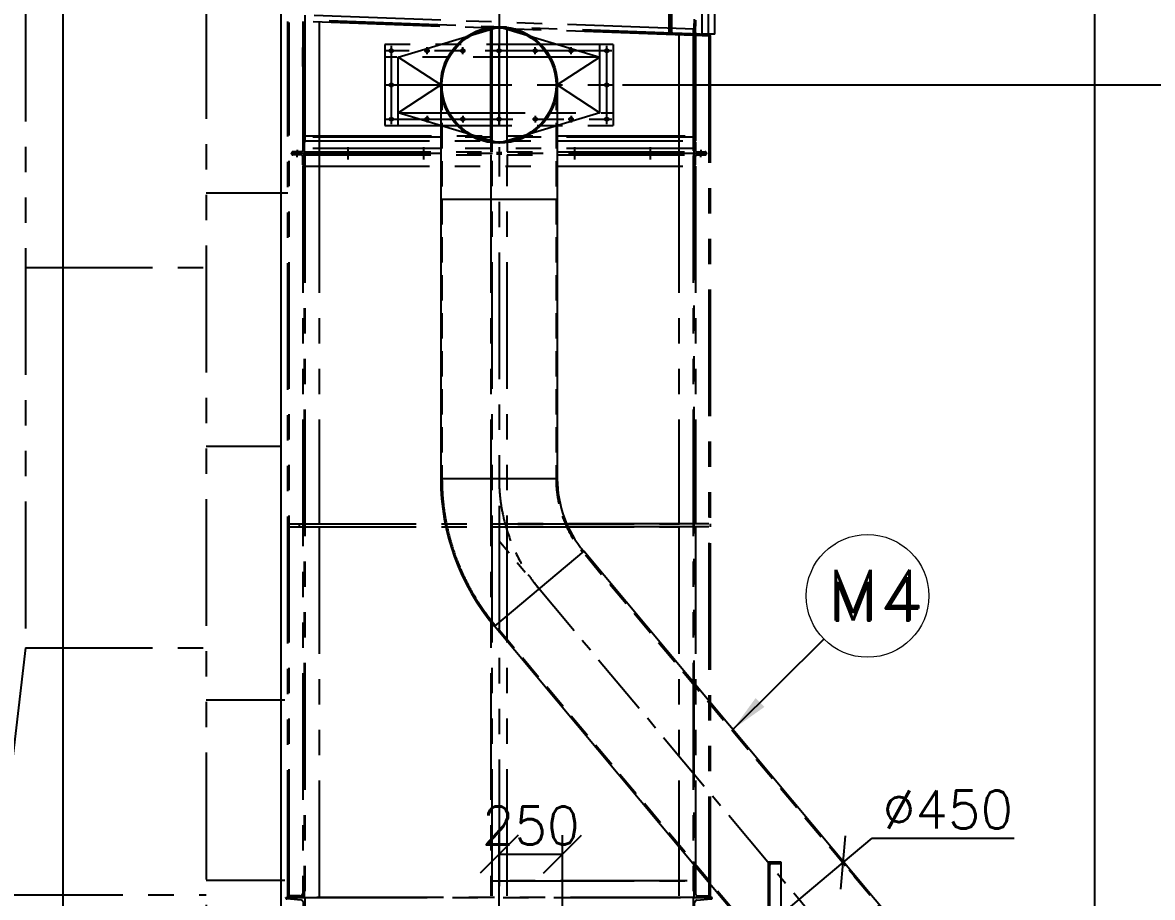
# Model space of a CAD drawing. Header units: inches. Extents: x 0 to 157513, y -28488 to 35640.
# Drawn here: x 19405 to 23862, y 24875 to 28326 of the extents above; entities that cross this region are included whole.
import ezdxf

# ---------------------------------------------------------------- set-up
doc = ezdxf.new("R2010")
doc.units = ezdxf.units.IN
doc.header["$LTSCALE"] = 400
doc.header["$MEASUREMENT"] = 0
for name, pattern in [('0', [0]), ('CENTER', [2, 1.25, -0.25, 0.25, -0.25]), ('DASHED2', [0.375, 0.25, -0.125]), ('HIDDEN', [9.525, 6.35, -3.175]), ('HIDDEN2', [4.7625, 3.175, -1.5875]), ('PHANTOM', [2.5, 1.25, -0.25, 0.25, -0.25, 0.25, -0.25])]:
    doc.linetypes.add(name, pattern=pattern)
for name, color, linetype in [('BF', 8, 'PHANTOM'), ('cen', 1, 'CENTER'), ('DWG', 7, 'Continuous'), ('hid', 3, 'HIDDEN2')]:
    doc.layers.add(name, color=color, linetype=linetype)
doc.layers.add('bordertext', color=1, linetype='Continuous', lineweight=20)
doc.styles.add('RD', font='ROMAND.SHX')
doc.styles.add('ROMANS', font='romans')
doc.dimstyles.new('SAM2 60 SC', dxfattribs={"dimscale": 60, "dimtxt": 2.5, "dimasz": 2.5, "dimexe": 1.25, "dimexo": 0.625, "dimtad": 1, "dimtoh": 1, "dimdec": 0, "dimdsep": 46, "dimtxsty": 'ROMANS', "dimblk": 'OBLIQUE', "dimcen": 2.5, "dimclrd": 1, "dimclre": 1, "dimclrt": 256, "dimadec": 0, "dimazin": 2, "dimtfac": 1, "dimtdec": 0, "dimtofl": 0, "dimtmove": 0, "dimatfit": 3, "dimfxl": 1, "dimtolj": 1, "dimtzin": 0, "dimarcsym": 1})

# ---------------------------------------------------------------- blocks, each defined once
blk = doc.blocks.new('A$C415639EB')
at = {"color": 7}
for p, q in [((25, 43.8), (25, 2653.8)), ((25, 2653.8), (75, 2653.8)), ((31, 43.8), (31, 2653.8)), ((75, 43.8), (75, 2653.8)), ((525, 43.8), (525, 1997.8)), ((525, 1997.8), (575, 1997.8)), ((569, 43.8), (569, 1997.8)), ((575, 43.8), (575, 1997.8))]:
    blk.add_line(p, q, dxfattribs=at)
for p, q in [((25, 2653.8), (75, 2653.8)), ((575, 1997.8), (525, 1997.8)), ((0, 43.8), (100, 43.8)), ((0, 33.8), (0, 43.8)), ((0, 33.8), (100, 33.8)), ((100, 33.8), (100, 43.8)), ((600, 43.8), (500, 43.8)), ((500, 33.8), (500, 43.8)), ((600, 33.8), (500, 33.8)), ((600, 33.8), (600, 43.8))]:
    blk.add_line(p, q)
at = {"color": 1, "linetype": 'CENTER', "ltscale": 5}
for p, q in [((300, 33.8), (300, 2327.6)), ((31, 1684.1), (569, 1684.1)), ((31, 1404.1), (569, 1404.1)), ((31, 1124.1), (569, 1124.1)), ((31, 844.1), (569, 844.1)), ((31, 564.1), (569, 564.1)), ((31, 284.1), (569, 284.1))]:
    blk.add_line(p, q, dxfattribs=at)
at = {"color": 7, "linetype": '0'}
for p, q in [((31, 1697.6), (569, 1697.6)), ((31, 1670.7), (569, 1670.7)), ((31, 1417.6), (569, 1417.6)), ((31, 1390.7), (569, 1390.7)), ((31, 1137.6), (569, 1137.6)), ((31, 1110.7), (569, 1110.7)), ((31, 857.6), (569, 857.6)), ((31, 830.7), (569, 830.7)), ((31, 577.6), (569, 577.6)), ((31, 550.7), (569, 550.7)), ((31, 297.6), (569, 297.6)), ((31, 270.7), (569, 270.7))]:
    blk.add_line(p, q, dxfattribs=at)
at = {"layer": 'cen'}
for p, q in [((50, 55.1), (50, 0)), ((550, 55.1), (550, 0))]:
    blk.add_line(p, q, dxfattribs=at)
at = {"layer": 'hid', "ltscale": 0.25}
for points in [[(31, 2608.8), (31, 2641.8, -0.414214), (37, 2647.8), (70, 2647.8, 0.414214), (75, 2652.8), (75, 2653.8), (25, 2653.8), (25, 2603.8), (26, 2603.8, 0.414214)], [(569, 1952.8), (569, 1985.8, 0.414214), (563, 1991.8), (530, 1991.8, -0.414214), (525, 1996.8), (525, 1997.8), (575, 1997.8), (575, 1947.8), (574, 1947.8, -0.414214)]]:
    blk.add_lwpolyline(points, format="xyb", close=True, dxfattribs=at)
blk = doc.blocks.new('_OBLIQUE')
at = {"color": 0, "linetype": 'ByBlock'}
blk.add_line((-0.5, -0.5), (0.5, 0.5), dxfattribs=at)
blk = doc.blocks.new('*D44')
at = {"color": 1, "lineweight": -2}
for p, q in [((22642.4, 25012.1), (22757.3, 25108.5)), ((22757.3, 25108.5), (23316.3, 25108.5)), ((22297.7, 24722.9), (22642.4, 25012.1)), ((22666.5, 24983.4), (22690.6, 24954.7)), ((22321.8, 24694.1), (22345.9, 24665.4))]:
    blk.add_line(p, q, dxfattribs=at)
at = {"layer": 'Defpoints', "color": 0}
for p in [(22642.4, 25012.1, -10.7), (22642.4, 25012.1), (22297.7, 24722.9, -10.7)]:
    blk.add_point(p, dxfattribs=at)
at = {"color": 1, "lineweight": -2, "xscale": 150, "yscale": 150, "zscale": 150}
for p, rotation in [((22642.4, 25012.1), 39.9999999999994), ((22297.7, 24722.9), 219.9999999999994)]:
    blk.add_blockref('_OBLIQUE', p, dxfattribs=dict(at, rotation=rotation))
at = {"insert": (23055.5, 25221), "char_height": 150, "attachment_point": 5, "style": 'ROMANS'}
blk.add_mtext('\\A1;%%C450', dxfattribs=at)
blk = doc.blocks.new('611bf4sv')
at = {"layer": 'BF'}
for p, q in [((-59734.1, 37203, 395.8), (-59734.1, 38380, 395.8)), ((-62428, 38359.1, 395.8), (-62428, 34782.9, 395.8)), ((-61715.5, 38369.1, 395.8), (-61715.5, 31317.9, 395.8)), ((-59889.1, 37208, 395.8), (-59889.1, 38342.2, 395.8)), ((-59884.1, 37208, 395.8), (-59884.1, 38359, 395.8)), ((-59879.1, 37208, 395.8), (-59879.1, 38342.2, 395.8)), ((-59759.1, 37203, 395.8), (-59759.1, 38320.9, 395.8)), ((-59709.1, 37203, 395.8), (-59709.1, 38320.9, 395.8)), ((-60560.6, 37342.4, 395.8), (-60560.6, 33797.9, 395.8)), ((-59791.2, 37223.2, 395.8), (-61329.1, 37278, 395.8)), ((-61326.6, 37277.9, 395.8), (-61326.6, 36742.9, 395.8)), ((-59792, 37198.2, 395.8), (-59789.8, 37263.1, 395.8)), ((-61394.1, 33799.9, 395.8), (-61394.1, 37253, 395.8)), ((-61388.1, 33803.9, 395.8), (-61388.1, 37249.1, 395.8)), ((-61335.1, 37253, 395.8), (-61335.1, 36782.9, 395.8)), ((-59794.6, 37198.3, 395.8), (-61331.4, 37253, 395.8)), ((-59731.9, 37202.1, 395.8), (-61329.1, 37258.9, 395.8)), ((-61329.1, 37252.9, 395.8), (-61329.1, 36732.9, 395.8)), ((-61270.1, 37250.9, 395.8), (-61270.1, 36782.9, 395.8)), ((-59794.6, 37223.3, 395.8), (-59794.6, 36742.9, 395.8)), ((-59785.6, 37210, 395.8), (-59784, 37258.1, 395.8)), ((-59879.1, 37208, 395.8), (-59889.1, 37208, 395.8)), ((-59851.1, 37200.2, 395.8), (-59851.1, 36782.9, 395.8)), ((-59792.1, 37198.2, 395.8), (-59792.1, 36732.9, 395.8)), ((-59727.1, 37195.9, 395.8), (-59792, 37198.2, 395.8)), ((-59786.1, 37198, 395.8), (-59786.1, 36782.9, 395.8)), ((-59709.1, 37203, 395.8), (-59759.1, 37203, 395.8)), ((-59733.1, 37196.1, 395.8), (-59733.1, 33803.9, 395.8)), ((-59727, 37196.9, 395.8), (-59727.1, 37195.9, 395.8)), ((-59727.1, 37195.9, 395.8), (-59727.1, 33799.9, 395.8)), ((-61335.1, 37076, 395.8), (-61335.1, 37151, 395.8)), ((-61335.1, 37076, 395.8), (-61335.1, 37151, 395.8)), ((-60110.6, 37162.9, 395.8), (-61010.6, 37162.9, 395.8)), ((-61010.6, 37162.9, 395.8), (-61010.6, 36842.9, 395.8)), ((-60115.6, 37137.9, 395.8), (-61005.6, 37137.9, 395.8)), ((-60985.6, 37157.9, 395.8), (-60985.6, 36847.9, 395.8)), ((-60844.6, 37124.3, 395.8), (-60844.6, 37151.5, 395.8)), ((-60703.6, 37124.3, 395.8), (-60703.6, 37151.5, 395.8)), ((-60560.6, 37124.3, 395.8), (-60560.6, 37151.5, 395.8)), ((-60417.6, 37124.3, 395.8), (-60417.6, 37151.5, 395.8)), ((-60276.6, 37124.3, 395.8), (-60276.6, 37151.5, 395.8)), ((-60163.1, 36892.9, 395.8), (-60163.1, 37162.9, 395.8)), ((-60135.6, 36847.9, 395.8), (-60135.6, 37157.9, 395.8)), ((-60110.6, 37162.9, 395.8), (-60110.6, 36842.9, 395.8)), ((-60163.1, 37112.9, 395.8), (-61010.6, 37112.9, 395.8)), ((-60958.1, 36842.9, 395.8), (-60958.1, 37112.9, 395.8)), ((-61010.6, 37002.9, 395.8), (-60110.6, 37002.9, 395.8)), ((-61005.6, 36867.9, 395.8), (-60115.6, 36867.9, 395.8)), ((-60958.1, 36892.9, 395.8), (-60110.6, 36892.9, 395.8)), ((-60844.6, 36881.5, 395.8), (-60844.6, 36854.3, 395.8)), ((-60703.6, 36881.5, 395.8), (-60703.6, 36854.3, 395.8)), ((-60560.6, 36881.5, 395.8), (-60560.6, 36854.3, 395.8)), ((-60417.6, 36881.5, 395.8), (-60417.6, 36854.3, 395.8)), ((-60276.6, 36881.5, 395.8), (-60276.6, 36854.3, 395.8)), ((-61010.6, 36842.9, 395.8), (-60110.6, 36842.9, 395.8)), ((-61335.1, 36782.9, 395.8), (-59786.1, 36782.9, 395.8)), ((-61335.1, 36777.9, 395.8), (-61335.1, 36744.9, 395.8)), ((-61329.1, 36782.9, 395.8), (-61330.1, 36782.9, 395.8)), ((-61329.1, 36782.9, 395.8), (-61329.1, 36732.9, 395.8)), ((-61326.6, 36802.9, 395.8), (-59794.6, 36802.9, 395.8)), ((-59794.6, 36796.9, 395.8), (-61326.6, 36796.9, 395.8)), ((-61270.1, 36784.8, 395.8), (-61270.1, 36738.9, 395.8)), ((-59851.1, 36782.9, 395.8), (-59851.1, 36738.9, 395.8)), ((-59792.1, 36782.9, 395.8), (-59791.1, 36782.9, 395.8)), ((-59792.1, 36782.9, 395.8), (-59792.1, 36732.9, 395.8)), ((-59786.1, 36777.9, 395.8), (-59786.1, 36744.9, 395.8)), ((-61379.1, 36733.9, 395.8), (-61379.1, 36732.9, 395.8)), ((-61329.1, 36732.9, 395.8), (-61379.1, 36732.9, 395.8)), ((-61329.1, 36732.9, 395.8), (-61379.1, 36732.9, 395.8)), ((-61379.1, 36731.9, 395.8), (-61379.1, 36732.9, 395.8)), ((-61341.1, 36738.9, 395.8), (-61374.1, 36738.9, 395.8)), ((-61341.1, 36726.9, 395.8), (-61374.1, 36726.9, 395.8)), ((-61364.1, 36738.9, 395.8), (-61364.1, 36726.9, 395.8)), ((-61357.1, 36747.2, 395.8), (-61357.1, 36725.7, 395.8)), ((-61357.1, 36718.6, 395.8), (-61357.1, 36740.2, 395.8)), ((-61350.1, 36738.9, 395.8), (-61350.1, 36726.9, 395.8)), ((-60968.1, 36732.9, 395.8), (-61335.1, 36732.9, 395.8)), ((-61326.6, 36742.9, 395.8), (-61329.1, 36742.9, 395.8)), ((-61329.1, 36738.9, 395.8), (-59792.1, 36738.9, 395.8)), ((-61329.1, 36682.9, 395.8), (-61329.1, 36732.9, 395.8)), ((-61329.1, 36726.9, 395.8), (-59792.1, 36726.9, 395.8)), ((-59794.6, 36752.9, 395.8), (-61326.6, 36752.9, 395.8)), ((-61270.1, 36726.9, 395.8), (-61270.1, 36682.9, 395.8)), ((-61164.1, 36738.9, 395.8), (-61164.1, 36726.9, 395.8)), ((-61157.1, 36756.9, 395.8), (-61157.1, 36708.9, 395.8)), ((-61150.1, 36738.9, 395.8), (-61150.1, 36726.9, 395.8)), ((-59786.1, 36732.9, 395.8), (-60968.1, 36732.9, 395.8)), ((-60865.8, 36738.9, 395.8), (-60865.8, 36726.9, 395.8)), ((-60858.8, 36756.9, 395.8), (-60858.8, 36708.9, 395.8)), ((-60851.8, 36738.9, 395.8), (-60851.8, 36726.9, 395.8)), ((-60593.1, 36726.9, 395.8), (-60593.1, 36682.9, 395.8)), ((-60587.1, 33803.9, 395.8), (-60587.1, 36726.9, 395.8)), ((-60567.6, 36738.9, 395.8), (-60567.6, 36726.9, 395.8)), ((-60560.6, 36756.9, 395.8), (-60560.6, 36708.9, 395.8)), ((-60553.6, 36738.9, 395.8), (-60553.6, 36726.9, 395.8)), ((-60528.1, 36726.9, 395.8), (-60528.1, 36682.9, 395.8)), ((-59971.1, 36738.9, 395.8), (-59971.1, 36726.9, 395.8)), ((-59971.1, 36738.9, 395.8), (-59971.1, 36726.9, 395.8)), ((-59964.1, 36756.9, 395.8), (-59964.1, 36708.9, 395.8)), ((-59964.1, 36756.9, 395.8), (-59964.1, 36708.9, 395.8)), ((-59957.1, 36738.9, 395.8), (-59957.1, 36726.9, 395.8)), ((-59957.1, 36738.9, 395.8), (-59957.1, 36726.9, 395.8)), ((-59851.1, 36726.9, 395.8), (-59851.1, 36682.9, 395.8)), ((-59792.1, 36742.9, 395.8), (-59794.6, 36742.9, 395.8)), ((-59792.1, 36732.9, 395.8), (-59792.1, 33797.9, 395.8)), ((-59792.1, 36682.9, 395.8), (-59792.1, 36732.9, 395.8)), ((-59792.1, 36732.9, 395.8), (-59742.1, 36732.9, 395.8)), ((-59792.1, 36732.9, 395.8), (-59742.1, 36732.9, 395.8)), ((-59780.1, 36738.9, 395.8), (-59747.1, 36738.9, 395.8)), ((-59780.1, 36726.9, 395.8), (-59747.1, 36726.9, 395.8)), ((-59771.1, 36738.9, 395.8), (-59771.1, 36726.9, 395.8)), ((-59764.1, 36747.2, 395.8), (-59764.1, 36725.7, 395.8)), ((-59764.1, 36718.6, 395.8), (-59764.1, 36740.2, 395.8)), ((-59757.1, 36738.9, 395.8), (-59757.1, 36726.9, 395.8)), ((-59742.1, 36733.9, 395.8), (-59742.1, 36732.9, 395.8)), ((-59742.1, 36731.9, 395.8), (-59742.1, 36732.9, 395.8)), ((-61335.1, 36687.9, 395.8), (-61335.1, 36720.9, 395.8)), ((-61335.1, 36682.9, 395.8), (-61335.1, 33797.9, 395.8)), ((-61335.1, 36682.9, 395.8), (-59786.1, 36682.9, 395.8)), ((-61329.1, 36682.9, 395.8), (-61330.1, 36682.9, 395.8)), ((-61329.1, 36722.9, 395.8), (-61329.1, 33807.9, 395.8)), ((-61326.6, 36722.9, 395.8), (-61329.1, 36722.9, 395.8)), ((-61326.6, 36722.9, 395.8), (-61326.6, 33807.9, 395.8)), ((-61270.1, 36682.9, 395.8), (-61270.1, 35271.4, 395.8)), ((-60593.1, 36682.9, 395.8), (-60593.1, 33803.9, 395.8)), ((-60528.1, 33803.9, 395.8), (-60528.1, 36682.9, 395.8)), ((-59851.1, 36682.9, 395.8), (-59851.1, 35271.4, 395.8)), ((-59794.6, 36722.9, 395.8), (-59794.6, 33807.9, 395.8)), ((-59792.1, 36722.9, 395.8), (-59794.6, 36722.9, 395.8)), ((-59792.1, 36682.9, 395.8), (-59791.1, 36682.9, 395.8)), ((-59786.1, 36687.9, 395.8), (-59786.1, 36720.9, 395.8)), ((-59786.1, 36682.9, 395.8), (-59786.1, 35271.4, 395.8)), ((-61715.5, 36577.9, 395.8), (-61394.1, 36577.9, 395.8)), ((-62428, 36282.9, 395.8), (-61715.5, 36282.9, 395.8)), ((-61715.5, 35577.9, 395.8), (-61420.6, 35577.9, 395.8)), ((-61388.1, 35271.4, 395.8), (-60593.1, 35271.4, 395.8)), ((-61388.1, 35271.4, 395.8), (-60593.1, 35271.4, 395.8)), ((-61388.1, 35259.4, 395.8), (-60593.1, 35259.4, 395.8)), ((-61388.1, 35259.4, 395.8), (-60593.1, 35259.4, 395.8)), ((-61347.3, 35259.4, 395.8), (-61347.3, 35271.4, 395.8)), ((-61270.1, 35259.4, 395.8), (-61270.1, 33862.9, 395.8)), ((-59786.1, 35271.4, 395.8), (-60528.1, 35271.4, 395.8)), ((-60528.1, 35271.4, 395.8), (-59848.1, 35271.4, 395.8)), ((-59786.1, 35259.4, 395.8), (-60528.1, 35259.4, 395.8)), ((-60528.1, 35259.4, 395.8), (-59848.1, 35259.4, 395.8)), ((-59851.1, 35259.4, 395.8), (-59851.1, 33862.9, 395.8)), ((-59733.1, 35271.4, 395.8), (-59786.1, 35271.4, 395.8)), ((-59733.1, 35259.4, 395.8), (-59786.1, 35259.4, 395.8)), ((-59786.1, 35259.4, 395.8), (-59786.1, 33858.9, 395.8)), ((-59727.1, 35271.4, 395.8), (-59727.1, 35259.4, 395.8)), ((-62428, 34782.9, 395.8), (-62544.1, 33807.9, 395.8)), ((-62428, 34782.9, 395.8), (-61715.5, 34782.9, 395.8)), ((-61715.5, 34577.9, 395.8), (-61405.6, 34577.9, 395.8)), ((-61394.1, 33864.9, 395.8), (-61394.1, 33914.9, 395.8)), ((-61715.5, 33866.2, 395.8), (-61405.6, 33866.2, 395.8)), ((-61335.1, 33858.9, 395.8), (-61335.1, 33813.9, 395.8)), ((-61329.1, 33862.9, 395.8), (-61331.1, 33862.9, 395.8)), ((-61329.1, 33862.9, 395.8), (-61329.1, 33797.9, 395.8)), ((-61270.1, 33862.9, 395.8), (-61270.1, 33797.9, 395.8)), ((-60593.1, 33862.9, 395.8), (-60528.1, 33862.9, 395.8)), ((-60528.1, 33862.9, 395.8), (-60028.1, 33862.9, 395.8)), ((-60528.1, 33862.9, 395.8), (-59792.1, 33862.9, 395.8)), ((-60528.1, 33862.9, 395.8), (-59996.6, 33862.9, 395.8)), ((-59818.1, 33862.9, 395.8), (-60528.1, 33862.9, 395.8)), ((-59818.1, 33862.9, 395.8), (-60245.6, 33862.9, 395.8)), ((-59851.1, 33862.9, 395.8), (-59851.1, 33803.9, 395.8)), ((-59792.1, 33862.9, 395.8), (-59790.1, 33862.9, 395.8)), ((-59792.1, 33862.9, 395.8), (-59792.1, 33797.9, 395.8)), ((-59786.1, 33858.9, 395.8), (-59786.1, 33813.9, 395.8)), ((-62544.1, 33807.9, 395.8), (-61715.5, 33807.9, 395.8)), ((-61394.1, 33799.9, 395.8), (-61394.1, 33797.9, 395.8)), ((-61329.1, 33797.9, 395.8), (-61394.1, 33797.9, 395.8)), ((-61345.1, 33803.9, 395.8), (-61390.1, 33803.9, 395.8)), ((-61344.6, 33797.9, 395.8), (-59776.6, 33797.9, 395.8)), ((-61344.6, 33797.9, 395.8), (-59776.6, 33797.9, 395.8)), ((-59779.1, 33797.9, 395.8), (-61342.1, 33797.9, 395.8)), ((-59779.1, 33797.9, 395.8), (-61342.1, 33797.9, 395.8)), ((-61329.1, 33807.9, 395.8), (-61326.6, 33807.9, 395.8)), ((-60560.6, 31867.9, 395.8), (-60560.6, 33797.9, 395.8)), ((-59792.1, 33807.9, 395.8), (-59794.6, 33807.9, 395.8)), ((-59792.1, 33797.9, 395.8), (-59727.1, 33797.9, 395.8)), ((-59776.1, 33803.9, 395.8), (-59731.1, 33803.9, 395.8)), ((-59727.1, 33799.9, 395.8), (-59727.1, 33797.9, 395.8))]:
    blk.add_line(p, q, dxfattribs=at)
at = {"layer": 'BF', "elevation": 395.8}
for points in [[(-61401.6, 33650.2, -0.388879), (-61397.9, 33654.2), (-61341.1, 33659.2, 0.388879), (-61332, 33669.1), (-61332, 33776.7, 0.388879), (-61341.1, 33786.7), (-61397.9, 33791.7, -0.388879), (-61401.6, 33795.7), (-61401.6, 33797.9), (-61326.6, 33797.9), (-61326.6, 33647.9), (-61401.6, 33647.9)], [(-59719.6, 33650.2, 0.388879), (-59723.2, 33654.2), (-59780.1, 33659.2, -0.388879), (-59789.2, 33669.1), (-59789.2, 33776.7, -0.388879), (-59780.1, 33786.7), (-59723.2, 33791.7, 0.388879), (-59719.6, 33795.7), (-59719.6, 33797.9), (-59794.6, 33797.9), (-59794.6, 33647.9), (-59719.6, 33647.9)]]:
    blk.add_lwpolyline(points, format="xyb", close=True, dxfattribs=at)
at = {"layer": 'BF'}
for centre in [(-60985.6, 37137.9, 395.8), (-60844.6, 37137.9, 395.8), (-60703.6, 37137.9, 395.8), (-60560.6, 37137.9, 395.8), (-60417.6, 37137.9, 395.8), (-60276.6, 37137.9, 395.8), (-60135.6, 37137.9, 395.8), (-60985.6, 37002.9, 395.8), (-60135.6, 37002.9, 395.8), (-60985.6, 36867.9, 395.8), (-60844.6, 36867.9, 395.8), (-60703.6, 36867.9, 395.8), (-60560.6, 36867.9, 395.8), (-60417.6, 36867.9, 395.8), (-60276.6, 36867.9, 395.8), (-60135.6, 36867.9, 395.8)]:
    blk.add_circle(centre, 7, dxfattribs=at)
for centre, radius, start, end in [((-59779.6, 37209.8, 395.8), 6, 178, 268), ((-59732, 37197.1, 395.8), 5, 358, 88), ((-61330.1, 36777.9, 395.8), 5, 90, 180), ((-59791.1, 36777.9, 395.8), 5, 0, 90), ((-61374.1, 36733.9, 395.8), 5, 90, 180), ((-61374.1, 36731.9, 395.8), 5, 180, 270), ((-61341.1, 36744.9, 395.8), 6, 270, 0), ((-61341.1, 36720.9, 395.8), 6, 0, 90), ((-59780.1, 36744.9, 395.8), 6, 180, 270), ((-59780.1, 36720.9, 395.8), 6, 90, 180), ((-59747.1, 36733.9, 395.8), 5, 0, 90), ((-59747.1, 36731.9, 395.8), 5, 270, 0), ((-61330.1, 36687.9, 395.8), 5, 180, 270), ((-59791.1, 36687.9, 395.8), 5, 270, 0), ((-61331.1, 33858.9, 395.8), 4, 90, 180), ((-59790.1, 33858.9, 395.8), 4, 0, 90), ((-61390.1, 33799.9, 395.8), 4, 90, 180), ((-61345.1, 33813.9, 395.8), 10, 270, 0), ((-59776.1, 33813.9, 395.8), 10, 180, 270), ((-59731.1, 33799.9, 395.8), 4, 0, 90)]:
    blk.add_arc(centre, radius, start, end, dxfattribs=at)
blk = doc.blocks.new('*D58')
at = {"color": 1, "lineweight": -2}
for p, q in [((21284.7, 28456.5), (21284.7, 29904.4)), ((23634.7, 23509.5), (23634.7, 29904.4)), ((21284.7, 29829.4), (23634.7, 29829.4))]:
    blk.add_line(p, q, dxfattribs=at)
at = {"layer": 'Defpoints', "color": 0}
for p in [(23634.7, 29829.4), (21284.7, 28419, 23.4), (23634.7, 23472, 43.9)]:
    blk.add_point(p, dxfattribs=at)
at = {"color": 1, "lineweight": -2, "xscale": 150, "yscale": 150, "zscale": 150, "rotation": 180}
blk.add_blockref('_OBLIQUE', (21284.7, 29829.4), dxfattribs=at)
at = {"color": 1, "lineweight": -2, "xscale": 150, "yscale": 150, "zscale": 150}
blk.add_blockref('_OBLIQUE', (23634.7, 29829.4), dxfattribs=at)
at = {"insert": (22459.7, 29941.9), "char_height": 150, "attachment_point": 5, "style": 'ROMANS'}
blk.add_mtext('\\A1;2350', dxfattribs=at)
blk = doc.blocks.new('*D59')
at = {"color": 1, "lineweight": -2}
for p, q in [((23634.7, 26748.2), (23634.7, 29904.4)), ((24146.7, 25174), (24146.7, 29904.4)), ((23634.7, 29829.4), (24146.7, 29829.4))]:
    blk.add_line(p, q, dxfattribs=at)
at = {"layer": 'Defpoints', "color": 0}
for p in [(24146.7, 29829.4), (23634.7, 26710.7), (24146.7, 25136.5, 54.6)]:
    blk.add_point(p, dxfattribs=at)
at = {"color": 1, "lineweight": -2, "xscale": 150, "yscale": 150, "zscale": 150, "rotation": 180}
blk.add_blockref('_OBLIQUE', (23634.7, 29829.4), dxfattribs=at)
at = {"color": 1, "lineweight": -2, "xscale": 150, "yscale": 150, "zscale": 150}
blk.add_blockref('_OBLIQUE', (24146.7, 29829.4), dxfattribs=at)
at = {"insert": (23890.7, 29941.9), "char_height": 150, "attachment_point": 5, "style": 'ROMANS'}
blk.add_mtext('\\A1;512', dxfattribs=at)
blk = doc.blocks.new('*D61')
at = {"color": 1, "lineweight": -2}
for p, q in [((19564.7, 24462), (19564.7, 29904.4)), ((20424.7, 24742), (20424.7, 29904.4)), ((19564.7, 29829.4), (20424.7, 29829.4))]:
    blk.add_line(p, q, dxfattribs=at)
at = {"layer": 'Defpoints', "color": 0}
for p in [(20424.7, 29829.4), (20424.7, 24704.5, 23.4), (19564.7, 24424.5, 23.4)]:
    blk.add_point(p, dxfattribs=at)
at = {"color": 1, "lineweight": -2, "xscale": 150, "yscale": 150, "zscale": 150, "rotation": 180}
blk.add_blockref('_OBLIQUE', (19564.7, 29829.4), dxfattribs=at)
at = {"color": 1, "lineweight": -2, "xscale": 150, "yscale": 150, "zscale": 150}
blk.add_blockref('_OBLIQUE', (20424.7, 29829.4), dxfattribs=at)
at = {"insert": (19994.7, 29941.9), "char_height": 150, "attachment_point": 5, "style": 'ROMANS'}
blk.add_mtext('\\A1;860', dxfattribs=at)
blk = doc.blocks.new('*D62')
at = {"color": 1, "lineweight": -2}
for p, q in [((20424.7, 24742), (20424.7, 29904.4)), ((21284.7, 29218), (21284.7, 29904.4)), ((20424.7, 29829.4), (21284.7, 29829.4))]:
    blk.add_line(p, q, dxfattribs=at)
at = {"layer": 'Defpoints', "color": 0}
for p in [(21284.7, 29829.4), (21284.7, 29180.5), (20424.7, 24704.5, 23.4)]:
    blk.add_point(p, dxfattribs=at)
at = {"color": 1, "lineweight": -2, "xscale": 150, "yscale": 150, "zscale": 150, "rotation": 180}
blk.add_blockref('_OBLIQUE', (20424.7, 29829.4), dxfattribs=at)
at = {"color": 1, "lineweight": -2, "xscale": 150, "yscale": 150, "zscale": 150}
blk.add_blockref('_OBLIQUE', (21284.7, 29829.4), dxfattribs=at)
at = {"insert": (20854.7, 29941.9), "char_height": 150, "attachment_point": 5, "style": 'ROMANS'}
blk.add_mtext('\\A1;860', dxfattribs=at)
blk = doc.blocks.new('*D63')
at = {"color": 1, "lineweight": -2}
for p, q in [((21772.2, 28079.5), (28895.7, 28079.5)), ((28820.7, 25136.5), (28820.7, 28079.5)), ((25884.2, 25136.5), (28895.7, 25136.5))]:
    blk.add_line(p, q, dxfattribs=at)
at = {"layer": 'Defpoints', "color": 0}
for p in [(21734.7, 28079.5, 23.4), (28820.7, 28079.5), (25846.7, 25136.5, 54.6)]:
    blk.add_point(p, dxfattribs=at)
at = {"color": 1, "lineweight": -2, "xscale": 150, "yscale": 150, "zscale": 150}
for p, rotation in [((28820.7, 28079.5), 90), ((28820.7, 25136.5), 270)]:
    blk.add_blockref('_OBLIQUE', p, dxfattribs=dict(at, rotation=rotation))
at = {"insert": (28708.2, 26608), "char_height": 150, "attachment_point": 5, "rotation": 90, "style": 'ROMANS'}
blk.add_mtext('\\A1;2943', dxfattribs=at)
blk = doc.blocks.new('*D67')
at = {"color": 1, "lineweight": -2}
for p, q in [((21284.7, 24330.5), (21284.7, 25120.3)), ((21535.1, 21380.3), (21535.1, 25120.3)), ((21284.7, 25045.3), (21535.1, 25045.3))]:
    blk.add_line(p, q, dxfattribs=at)
at = {"layer": 'Defpoints', "color": 0}
for p in [(21535.1, 25045.3), (21284.7, 24293, 23.4), (21535.1, 21342.8, 6924.9)]:
    blk.add_point(p, dxfattribs=at)
at = {"color": 1, "lineweight": -2, "xscale": 150, "yscale": 150, "zscale": 150, "rotation": 180}
blk.add_blockref('_OBLIQUE', (21284.7, 25045.3), dxfattribs=at)
at = {"color": 1, "lineweight": -2, "xscale": 150, "yscale": 150, "zscale": 150}
blk.add_blockref('_OBLIQUE', (21535.1, 25045.3), dxfattribs=at)
at = {"insert": (21409.9, 25157.8), "char_height": 150, "attachment_point": 5, "style": 'ROMANS'}
blk.add_mtext('\\A1;250', dxfattribs=at)

msp = doc.modelspace()

# ---------------------------------------------------------------- linework, layer by layer
at = {"ltscale": 10}
for p, q in [((20887.2, 28189.5, 23.4), (21284.7, 28309.5, 23.4)), ((21284.7, 28309.5, 23.4), (21682.2, 28189.5, 23.4)), ((21054.7, 28079.5, 23.4), (20887.2, 28189.5, 23.4)), ((21682.2, 28189.5, 23.4), (21514.7, 28079.5, 23.4)), ((20887.2, 27969.5, 23.4), (21054.7, 28079.5, 23.4)), ((21054.7, 28079.5, 23.4), (21054.7, 26525.8, 23.4)), ((21514.7, 28079.5, 23.4), (21682.2, 27969.5, 23.4)), ((21514.7, 28079.5, 23.4), (21514.7, 26525.8, 23.4)), ((21284.7, 27849.5, 23.4), (20887.2, 27969.5, 23.4)), ((21682.2, 27969.5, 23.4), (21284.7, 27849.5, 23.4)), ((21054.7, 27629.5, 23.4), (21514.7, 27629.5, 23.4)), ((21514.7, 26525.8, 43.9), (21054.7, 26525.8, 43.9)), ((21618.8, 26239.8, 43.9), (21266.4, 25944.1, 43.9)), ((23810.9, 23619.9, 43.9), (21618.8, 26239.8, 43.9)), ((23458.5, 23324.2, 43.9), (21266.4, 25944.1, 43.9))]:
    msp.add_line(p, q, dxfattribs=at)
for radius in [230, 225]:
    msp.add_circle((21284.7, 28079.5, 23.4), radius, dxfattribs=at)
for radius in [905, 445]:
    msp.add_arc((21959.7, 26525.8, 43.9), radius, 180, 220, dxfattribs=at)
at = {"color": 3, "linetype": 'HIDDEN', "ltscale": 300}
msp.add_arc((21959.7, 26525.8, 43.9), 900, 180, 220, dxfattribs=at)
at = {"layer": 'cen'}
for p, q in [((21284.7, 27919.5, 23.4), (21284.7, 28239.5, 23.4)), ((21583, 27833.5, 23.4), (21583, 27785.5, 23.4))]:
    msp.add_line(p, q, dxfattribs=at)
at = {"layer": 'cen', "ltscale": 0.5}
msp.add_line((23634.7, 23472, 43.9), (21284.7, 26280.1, 43.9), dxfattribs=at)
msp.add_arc((21959.7, 26525.8, 43.9), 675, 180, 220, dxfattribs=at)
at = {"layer": 'DWG'}
for p, q in [((21252.2, 28239.5, 23.4), (21252.2, 28305.7, 23.4)), ((21317.2, 28239.5, 23.4), (21317.2, 28308, 23.4)), ((21252.2, 27919.5, 23.4), (21252.2, 28239.5, 23.4)), ((21317.2, 27919.5, 23.4), (21317.2, 28239.5, 23.4)), ((21252.2, 27859.5, 23.4), (21252.2, 27919.5, 23.4)), ((21317.2, 27859.5, 23.4), (21317.2, 27919.5, 23.4))]:
    msp.add_line(p, q, dxfattribs=at)
at = {"layer": 'hid'}
msp.add_line((21258.2, 27815.5, 23.4), (21258.2, 28305.9, 23.4), dxfattribs=at)
at = {"layer": 'hid', "linetype": 'DASHED2'}
for p, q in [((21059.7, 28079.5, 23.4), (21059.7, 26525.8, 23.4)), ((21509.7, 28079.5, 23.4), (21509.7, 26525.8, 23.4)), ((23807.1, 23616.6, 43.9), (21615, 26236.6, 43.9)), ((23462.4, 23327.4, 43.9), (21270.3, 25947.3, 43.9))]:
    msp.add_line(p, q, dxfattribs=at)
at = {"layer": 'hid', "linetype": 'HIDDEN2'}
for p, q in [((21252.2, 27859.5, 23.4), (21252.2, 27815.5, 23.4)), ((21317.2, 27859.5, 23.4), (21317.2, 27815.5, 23.4)), ((21576, 27815.5, 23.4), (21576, 27803.5, 23.4)), ((21590, 27815.5, 23.4), (21590, 27803.5, 23.4)), ((21252.2, 26348, 23.4), (21317.2, 26348, 23.4)), ((21252.2, 26336, 23.4), (21317.2, 26336, 23.4))]:
    msp.add_line(p, q, dxfattribs=at)
at = {"layer": 'hid', "linetype": 'DASHED2'}
msp.add_arc((21959.7, 26525.8, 43.9), 450, 180, 220, dxfattribs=at)

# ---------------------------------------------------------------- block references
for name, p in [('611bf4sv', (81845.3, -8923.4, -372.4)), ('A$C415639EB', (22322.3, 22360.1, 42.6))]:
    msp.add_blockref(name, p)

# ---------------------------------------------------------------- dimensions: what is measured, and where the dimension line sits
for base, p1, p2, picture, middle in [((20424.7, 29829.4), (19564.7, 24424.5, 23.4), (20424.7, 24704.5, 23.4), '*D61', (19994.7, 29941.9)), ((21284.7, 29829.4), (20424.7, 24704.5, 23.4), (21284.7, 29180.5), '*D62', (20854.7, 29941.9)), ((23634.7, 29829.4), (21284.7, 28419, 23.4), (23634.7, 23472, 43.9), '*D58', (22459.7, 29941.9)), ((24146.7, 29829.4), (23634.7, 26710.7), (24146.7, 25136.5, 54.6), '*D59', (23890.7, 29941.9))]:
    dim = msp.add_linear_dim(base=base, p1=p1, p2=p2, dimstyle='SAM2 60 SC')
    dim.commit()
    dim.dimension.update_dxf_attribs({"geometry": picture, "text_midpoint": middle})
dim = msp.add_linear_dim(base=(28820.7, 28079.5), p1=(25846.7, 25136.5, 54.6), p2=(21734.7, 28079.5, 23.4), angle=90, dimstyle='SAM2 60 SC')
dim.commit()
dim.dimension.update_dxf_attribs({"geometry": '*D63', "text_midpoint": (28708.2, 26608)})
dim = msp.add_aligned_dim(p1=(22297.7, 24722.9, 43.9), p2=(22642.4, 25012.1, 43.9), distance=0, text='%%C<>', dimstyle='SAM2 60 SC')
dim.commit()
dim.dimension.update_dxf_attribs({"geometry": '*D44', "text_midpoint": (23055.5, 25221, 54.6)})
dim = msp.add_linear_dim(base=(21535.1, 25045.3), p1=(21284.7, 24293, 23.4), p2=(21535.1, 21342.8, 6924.9), dimstyle='SAM2 60 SC')
dim.commit()
dim.dimension.update_dxf_attribs({"geometry": '*D67', "text_midpoint": (21409.9, 25045.3), "dimtype": 160})

# ---------------------------------------------------------------- next in the draw order: texts
at = {"color": 7, "insert": (22578.5, 26166.7, 340.1), "char_height": 200, "attachment_point": 1, "style": 'RD', "bg_fill": 2}
msp.add_mtext('M4', dxfattribs=at)

# ---------------------------------------------------------------- next in the draw order: linework, layer by layer
at = {"layer": 'bordertext'}
msp.add_circle((22738.4, 26063.9, 340.1), 242, dxfattribs=at)

# ---------------------------------------------------------------- next in the draw order: leaders
msp.add_leader([(22207.8, 25537.9, 43.9), (22566.5, 25893.5, 43.9)], dimstyle='SAM2 60 SC', override={"dimgap": 0.625, "dimtad": 0})

doc.saveas('drawing.dxf')
